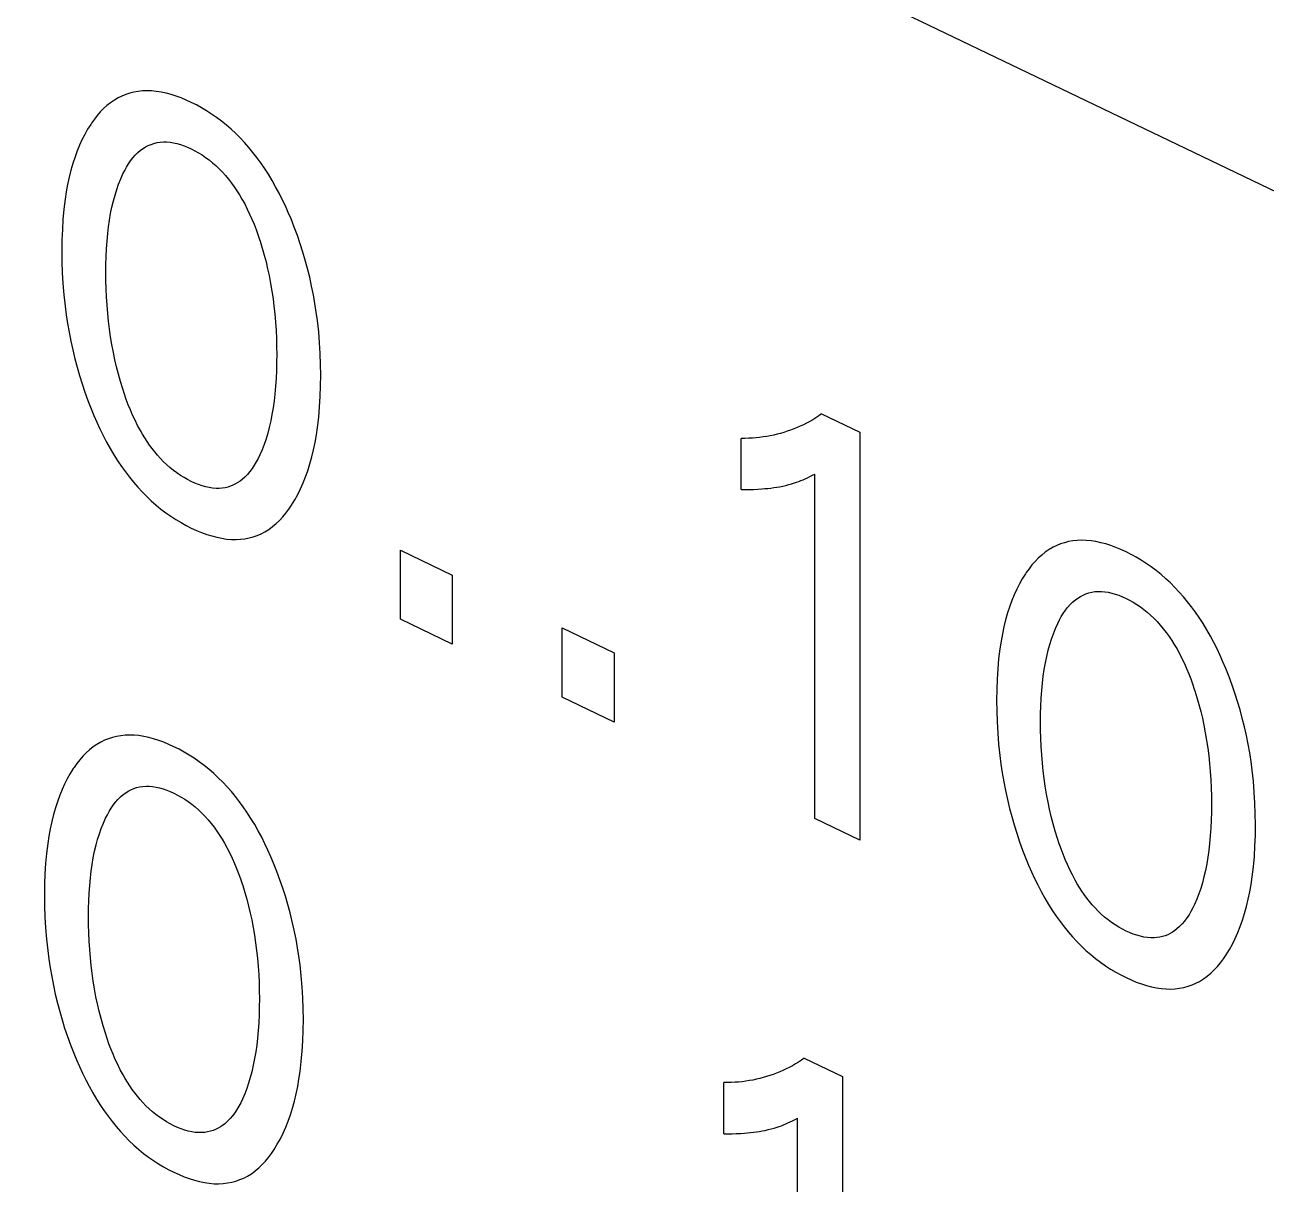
# Model space of a CAD drawing. Extents: x 0 to 420, y 0 to 297.
# Drawn here: x 201.17 to 206.61, y 162.7 to 167.77 of the extents above; entities that cross this region are included whole.
import ezdxf

# ---------------------------------------------------------------- set-up
doc = ezdxf.new("R2010")
doc.units = 0
doc.header["$LTSCALE"] = 23.1
doc.layers.add('40000_ISO', color=7, linetype='CONTINUOUS')

msp = doc.modelspace()

# ---------------------------------------------------------------- linework, layer by layer
at = {"layer": '40000_ISO', "color": 7, "linetype": 'CONTINUOUS'}
for p, q in [((210.0891, 165.3865), (156.6777, 191.0602)), ((201.5612, 167.4423), (201.5446, 167.431)), ((201.5786, 167.4524), (201.5612, 167.4423)), ((201.5947, 167.4602), (201.5786, 167.4524)), ((201.6115, 167.467), (201.5947, 167.4602)), ((201.6289, 167.4726), (201.6115, 167.467)), ((201.6469, 167.4771), (201.6289, 167.4726)), ((201.6655, 167.4803), (201.6469, 167.4771)), ((201.6846, 167.4824), (201.6655, 167.4803)), ((201.7042, 167.4831), (201.6846, 167.4824)), ((201.7242, 167.4826), (201.7042, 167.4831)), ((201.745, 167.4806), (201.7242, 167.4826)), ((201.7662, 167.4773), (201.745, 167.4806)), ((201.7877, 167.4727), (201.7662, 167.4773)), ((201.8095, 167.4669), (201.7877, 167.4727)), ((201.8315, 167.4599), (201.8095, 167.4669)), ((201.8537, 167.4517), (201.8315, 167.4599)), ((201.8759, 167.4425), (201.8537, 167.4517)), ((201.8983, 167.4323), (201.8759, 167.4425)), ((201.4998, 167.3904), (201.4863, 167.3749)), ((201.514, 167.4049), (201.4998, 167.3904)), ((201.5289, 167.4185), (201.514, 167.4049)), ((201.5446, 167.431), (201.5289, 167.4185)), ((201.9206, 167.421), (201.8983, 167.4323)), ((201.943, 167.4088), (201.9206, 167.421)), ((201.9652, 167.3956), (201.943, 167.4088)), ((201.9872, 167.3815), (201.9652, 167.3956)), ((201.4576, 167.336), (201.444, 167.3144)), ((201.4615, 167.3418), (201.4576, 167.336)), ((201.4736, 167.3587), (201.4615, 167.3418)), ((201.4863, 167.3749), (201.4736, 167.3587)), ((202.0091, 167.3664), (201.9872, 167.3815)), ((202.0307, 167.3502), (202.0091, 167.3664)), ((202.0519, 167.3331), (202.0307, 167.3502)), ((202.0728, 167.315), (202.0519, 167.3331)), ((201.4313, 167.292), (201.4195, 167.2687)), ((201.444, 167.3144), (201.4313, 167.292)), ((202.0928, 167.2963), (202.0728, 167.315)), ((202.1124, 167.2767), (202.0928, 167.2963)), ((202.1315, 167.2564), (202.1124, 167.2767)), ((201.4085, 167.2446), (201.3984, 167.2198)), ((201.4195, 167.2687), (201.4085, 167.2446)), ((201.6643, 167.2125), (201.6763, 167.2227)), ((201.6763, 167.2227), (201.687, 167.2304)), ((201.687, 167.2304), (201.6982, 167.2373)), ((201.6982, 167.2373), (201.7099, 167.2434)), ((201.7099, 167.2434), (201.7221, 167.2486)), ((201.7221, 167.2486), (201.7349, 167.2528)), ((201.7349, 167.2528), (201.7481, 167.256)), ((201.7481, 167.256), (201.7619, 167.2582)), ((201.7619, 167.2582), (201.7761, 167.2592)), ((201.7761, 167.2592), (201.7904, 167.259)), ((201.7904, 167.259), (201.8051, 167.2577)), ((201.8051, 167.2577), (201.8201, 167.2553)), ((201.8201, 167.2553), (201.8354, 167.2519)), ((201.8354, 167.2519), (201.851, 167.2475)), ((201.851, 167.2475), (201.8666, 167.2421)), ((201.8666, 167.2421), (201.8824, 167.2358)), ((201.8824, 167.2358), (201.8983, 167.2286)), ((201.8983, 167.2286), (201.9141, 167.2205)), ((201.9141, 167.2205), (201.9299, 167.2117)), ((202.1501, 167.2353), (202.1315, 167.2564)), ((202.1681, 167.2135), (202.1501, 167.2353)), ((201.3891, 167.1944), (201.3795, 167.1651)), ((201.3984, 167.2198), (201.3891, 167.1944)), ((201.6234, 167.163), (201.6326, 167.1765)), ((201.6326, 167.1765), (201.6425, 167.1893)), ((201.6425, 167.1893), (201.653, 167.2013)), ((201.653, 167.2013), (201.6643, 167.2125)), ((201.9299, 167.2117), (201.9456, 167.202)), ((201.9456, 167.202), (201.9611, 167.1915)), ((201.9611, 167.1915), (201.9764, 167.1802)), ((201.9764, 167.1802), (201.9914, 167.1681)), ((201.9914, 167.1681), (202.0061, 167.1553)), ((202.1855, 167.1911), (202.1681, 167.2135)), ((202.2023, 167.1682), (202.1855, 167.1911)), ((202.2184, 167.1448), (202.2023, 167.1682)), ((201.3709, 167.135), (201.3633, 167.1042)), ((201.3795, 167.1651), (201.3709, 167.135)), ((201.5891, 167.0969), (201.5991, 167.119)), ((201.5991, 167.119), (201.6067, 167.1342)), ((201.6067, 167.1342), (201.6148, 167.1489)), ((201.6148, 167.1489), (201.6234, 167.163)), ((202.0061, 167.1553), (202.0205, 167.1417)), ((202.0205, 167.1417), (202.0346, 167.1271)), ((202.0346, 167.1271), (202.0484, 167.1117)), ((202.0484, 167.1117), (202.0616, 167.0958)), ((202.2358, 167.118), (202.2184, 167.1448)), ((202.2522, 167.0908), (202.2358, 167.118)), ((201.3565, 167.0728), (201.3507, 167.0408)), ((201.3633, 167.1042), (201.3565, 167.0728)), ((201.5716, 167.0506), (201.5799, 167.0741)), ((201.5799, 167.0741), (201.5891, 167.0969)), ((202.0616, 167.0958), (202.0744, 167.0793)), ((202.0744, 167.0793), (202.0866, 167.0623)), ((202.0866, 167.0623), (202.0984, 167.0449)), ((202.2679, 167.0632), (202.2522, 167.0908)), ((202.2828, 167.0354), (202.2679, 167.0632)), ((201.3456, 167.0082), (201.3402, 166.9646)), ((201.3507, 167.0408), (201.3456, 167.0082)), ((201.5574, 167.0017), (201.5641, 167.0265)), ((201.5641, 167.0265), (201.5716, 167.0506)), ((202.0984, 167.0449), (202.1096, 167.0272)), ((202.1096, 167.0272), (202.1202, 167.0093)), ((202.1202, 167.0093), (202.1322, 166.9875)), ((202.2969, 167.0072), (202.2828, 167.0354)), ((202.3103, 166.9789), (202.2969, 167.0072)), ((201.3402, 166.9646), (201.3362, 166.9202)), ((201.545, 166.9458), (201.5508, 166.9741)), ((201.5508, 166.9741), (201.5574, 167.0017)), ((202.1322, 166.9875), (202.1435, 166.9655)), ((202.1435, 166.9655), (202.154, 166.9434)), ((202.323, 166.9504), (202.3103, 166.9789)), ((202.3351, 166.9219), (202.323, 166.9504)), ((201.3362, 166.9202), (201.3334, 166.8751)), ((201.5359, 166.8877), (201.5401, 166.917)), ((201.5401, 166.917), (201.545, 166.9458)), ((202.154, 166.9434), (202.1639, 166.9211)), ((202.1639, 166.9211), (202.1731, 166.8987)), ((202.1731, 166.8987), (202.1818, 166.8763)), ((202.3495, 166.8856), (202.3351, 166.9219)), ((201.3334, 166.8751), (201.3317, 166.8294)), ((201.5292, 166.8248), (201.5323, 166.858)), ((201.5323, 166.858), (201.5359, 166.8877)), ((202.1818, 166.8763), (202.1898, 166.8539)), ((202.1898, 166.8539), (202.1974, 166.8314)), ((202.3629, 166.8494), (202.3495, 166.8856)), ((202.3754, 166.8132), (202.3629, 166.8494)), ((201.3317, 166.8294), (201.3312, 166.7832)), ((201.5253, 166.7571), (201.5269, 166.7911)), ((201.5269, 166.7911), (201.5292, 166.8248)), ((202.1974, 166.8314), (202.1997, 166.8244)), ((202.1997, 166.8244), (202.2091, 166.7941)), ((202.2091, 166.7941), (202.2177, 166.7639)), ((202.387, 166.777), (202.3754, 166.8132)), ((201.3312, 166.7832), (201.3316, 166.7356)), ((201.3316, 166.7356), (201.3333, 166.6875)), ((201.5243, 166.7226), (201.5253, 166.7571)), ((202.2177, 166.7639), (202.2256, 166.7338)), ((202.2256, 166.7338), (202.2327, 166.7038)), ((202.3977, 166.7409), (202.387, 166.777)), ((202.4074, 166.7049), (202.3977, 166.7409)), ((201.3333, 166.6875), (201.336, 166.639)), ((201.524, 166.6879), (201.5243, 166.7226)), ((201.5243, 166.6524), (201.524, 166.6879)), ((202.2327, 166.7038), (202.2391, 166.674)), ((202.417, 166.6664), (202.4074, 166.7049)), ((201.336, 166.639), (201.3401, 166.5899)), ((201.5252, 166.6165), (201.5243, 166.6524)), ((202.2391, 166.674), (202.2457, 166.64)), ((202.2457, 166.64), (202.2515, 166.6063)), ((202.4256, 166.6281), (202.417, 166.6664)), ((202.4332, 166.5899), (202.4256, 166.6281)), ((201.3401, 166.5899), (201.3454, 166.5404)), ((201.5268, 166.5804), (201.5252, 166.6165)), ((201.5292, 166.544), (201.5268, 166.5804)), ((202.2515, 166.6063), (202.2564, 166.5727)), ((202.2564, 166.5727), (202.2606, 166.5394)), ((202.44, 166.552), (202.4332, 166.5899)), ((201.3454, 166.5404), (201.3504, 166.5024)), ((201.5322, 166.5073), (201.5292, 166.544)), ((202.2606, 166.5394), (202.2642, 166.5063)), ((202.4458, 166.5143), (202.44, 166.552)), ((202.4509, 166.4769), (202.4458, 166.5143)), ((201.3504, 166.5024), (201.3561, 166.4643)), ((201.3561, 166.4643), (201.3628, 166.4258)), ((201.5357, 166.4737), (201.5322, 166.5073)), ((201.5399, 166.4399), (201.5357, 166.4737)), ((202.2642, 166.5063), (202.2673, 166.47)), ((202.2673, 166.47), (202.2696, 166.4341)), ((202.4563, 166.4281), (202.4509, 166.4769)), ((201.3628, 166.4258), (201.3703, 166.3872)), ((201.5448, 166.4059), (201.5399, 166.4399)), ((201.5504, 166.3716), (201.5448, 166.4059)), ((202.2696, 166.4341), (202.2712, 166.3985)), ((202.4603, 166.3799), (202.4563, 166.4281)), ((201.3703, 166.3872), (201.3787, 166.3484)), ((201.5569, 166.3371), (201.5504, 166.3716)), ((202.2712, 166.3985), (202.2722, 166.3632)), ((202.2722, 166.3632), (202.2725, 166.3281)), ((202.4632, 166.3321), (202.4603, 166.3799)), ((201.3787, 166.3484), (201.3881, 166.3093)), ((201.3881, 166.3093), (201.3978, 166.273)), ((201.5636, 166.3055), (201.5569, 166.3371)), ((201.571, 166.2737), (201.5636, 166.3055)), ((202.2725, 166.3281), (202.2722, 166.2929)), ((202.4648, 166.2848), (202.4632, 166.3321)), ((201.3978, 166.273), (201.4082, 166.2365)), ((201.5791, 166.2417), (201.571, 166.2737)), ((201.5882, 166.2097), (201.5791, 166.2417)), ((202.2713, 166.2579), (202.2697, 166.2234)), ((202.2722, 166.2929), (202.2713, 166.2579)), ((202.4654, 166.238), (202.4648, 166.2848)), ((201.4082, 166.2365), (201.4196, 166.2)), ((201.4196, 166.2), (201.4319, 166.1634)), ((201.598, 166.1775), (201.5882, 166.2097)), ((202.2674, 166.1892), (202.2643, 166.1554)), ((202.2697, 166.2234), (202.2674, 166.1892)), ((202.4632, 166.1446), (202.4649, 166.191)), ((202.4649, 166.191), (202.4654, 166.238)), ((201.4319, 166.1634), (201.4452, 166.1267)), ((201.6056, 166.1545), (201.598, 166.1775)), ((201.6137, 166.1316), (201.6056, 166.1545)), ((202.2643, 166.1554), (202.2608, 166.1252)), ((202.4605, 166.0988), (202.4632, 166.1446)), ((201.4452, 166.1267), (201.4594, 166.0901)), ((201.4594, 166.0901), (201.4714, 166.0608)), ((201.6223, 166.1086), (201.6137, 166.1316)), ((201.6315, 166.0857), (201.6223, 166.1086)), ((201.6414, 166.0629), (201.6315, 166.0857)), ((202.2566, 166.0954), (202.2517, 166.066)), ((202.2608, 166.1252), (202.2566, 166.0954)), ((202.4564, 166.0537), (202.4605, 166.0988)), ((201.4714, 166.0608), (201.4842, 166.0316)), ((201.4842, 166.0316), (201.4976, 166.0026)), ((201.6519, 166.0402), (201.6414, 166.0629)), ((201.6633, 166.0177), (201.6519, 166.0402)), ((202.2461, 166.0372), (202.2396, 166.009)), ((202.2517, 166.066), (202.2461, 166.0372)), ((202.4511, 166.0094), (202.4564, 166.0537)), ((204.5941, 166.0279), (204.5803, 166.021)), ((204.6077, 166.0353), (204.5941, 166.0279)), ((204.6211, 166.0429), (204.6077, 166.0353)), ((204.6342, 166.0509), (204.6211, 166.0429)), ((204.6471, 166.0593), (204.6342, 166.0509)), ((204.6598, 166.068), (204.6471, 166.0593)), ((204.6598, 166.068), (204.8266, 165.9878)), ((201.4976, 166.0026), (201.5118, 165.9737)), ((201.5118, 165.9737), (201.5268, 165.945)), ((201.6754, 165.9953), (201.6633, 166.0177)), ((201.6848, 165.9791), (201.6754, 165.9953)), ((201.6947, 165.963), (201.6848, 165.9791)), ((202.233, 165.9837), (202.2256, 165.959)), ((202.2396, 166.009), (202.233, 165.9837)), ((202.4404, 165.9437), (202.4462, 165.9763)), ((202.4462, 165.9763), (202.4511, 166.0094)), ((204.4193, 165.9697), (204.4038, 165.9673)), ((204.4346, 165.9725), (204.4193, 165.9697)), ((204.4499, 165.9757), (204.4346, 165.9725)), ((204.4651, 165.9792), (204.4499, 165.9757)), ((204.48, 165.9831), (204.4651, 165.9792)), ((204.4948, 165.9874), (204.48, 165.9831)), ((204.5094, 165.9921), (204.4948, 165.9874)), ((204.5238, 165.9971), (204.5094, 165.9921)), ((204.538, 166.0024), (204.5238, 165.9971)), ((204.552, 166.0081), (204.538, 166.0024)), ((204.5663, 166.0144), (204.552, 166.0081)), ((204.5803, 166.021), (204.5663, 166.0144)), ((204.8266, 165.9878), (204.8266, 164.2017)), ((201.5268, 165.945), (201.5425, 165.9167)), ((201.5425, 165.9167), (201.5592, 165.8887)), ((201.705, 165.9472), (201.6947, 165.963)), ((201.7157, 165.9316), (201.705, 165.9472)), ((201.7269, 165.9164), (201.7157, 165.9316)), ((201.7384, 165.9016), (201.7269, 165.9164)), ((202.2174, 165.935), (202.2084, 165.9116)), ((202.2256, 165.959), (202.2174, 165.935)), ((202.4337, 165.9116), (202.4404, 165.9437)), ((204.3074, 165.737), (204.3074, 165.9611)), ((204.3239, 165.9611), (204.3074, 165.9611)), ((204.3402, 165.9616), (204.3239, 165.9611)), ((204.3563, 165.9624), (204.3402, 165.9616)), ((204.3723, 165.9637), (204.3563, 165.9624)), ((204.3881, 165.9653), (204.3723, 165.9637)), ((204.4038, 165.9673), (204.3881, 165.9653)), ((201.5592, 165.8887), (201.5767, 165.8611)), ((201.5767, 165.8611), (201.5929, 165.8373)), ((201.7504, 165.8873), (201.7384, 165.9016)), ((201.7627, 165.8735), (201.7504, 165.8873)), ((201.7755, 165.8602), (201.7627, 165.8735)), ((202.1909, 165.8732), (202.1829, 165.858)), ((202.1985, 165.8888), (202.1909, 165.8732)), ((202.2084, 165.9116), (202.1985, 165.8888)), ((202.4178, 165.8495), (202.4262, 165.8802)), ((202.4262, 165.8802), (202.4337, 165.9116)), ((201.5929, 165.8373), (201.6097, 165.8139)), ((201.6097, 165.8139), (201.6271, 165.7911)), ((201.7898, 165.8464), (201.7755, 165.8602)), ((201.8046, 165.8334), (201.7898, 165.8464)), ((201.8197, 165.8211), (201.8046, 165.8334)), ((201.8351, 165.8097), (201.8197, 165.8211)), ((201.8507, 165.799), (201.8351, 165.8097)), ((202.1551, 165.8159), (202.1446, 165.8034)), ((202.165, 165.8293), (202.1551, 165.8159)), ((202.1742, 165.8433), (202.165, 165.8293)), ((202.1829, 165.858), (202.1742, 165.8433)), ((202.3988, 165.7923), (202.4084, 165.8195)), ((202.4084, 165.8195), (202.4178, 165.8495)), ((201.6271, 165.7911), (201.6452, 165.7688)), ((201.6452, 165.7688), (201.6639, 165.7472)), ((201.8664, 165.7892), (201.8507, 165.799)), ((201.8823, 165.7803), (201.8664, 165.7892)), ((201.8983, 165.7722), (201.8823, 165.7803)), ((201.9142, 165.765), (201.8983, 165.7722)), ((201.9301, 165.7587), (201.9142, 165.765)), ((201.9458, 165.7533), (201.9301, 165.7587)), ((201.9614, 165.7489), (201.9458, 165.7533)), ((202.0808, 165.7561), (202.0697, 165.7516)), ((202.0915, 165.7614), (202.0808, 165.7561)), ((202.1018, 165.7673), (202.0915, 165.7614)), ((202.1117, 165.7739), (202.1018, 165.7673)), ((202.1211, 165.781), (202.1117, 165.7739)), ((202.1332, 165.7918), (202.1211, 165.781)), ((202.1446, 165.8034), (202.1332, 165.7918)), ((202.3769, 165.7401), (202.3883, 165.7658)), ((202.3883, 165.7658), (202.3988, 165.7923)), ((204.4756, 165.7495), (204.489, 165.7522)), ((204.489, 165.7522), (204.5022, 165.7552)), ((204.5022, 165.7552), (204.5153, 165.7585)), ((204.5153, 165.7585), (204.5282, 165.7621)), ((204.5282, 165.7621), (204.5409, 165.7661)), ((204.5409, 165.7661), (204.5502, 165.7692)), ((204.5502, 165.7692), (204.5593, 165.7726)), ((204.5593, 165.7726), (204.5684, 165.7761)), ((204.5684, 165.7761), (204.5783, 165.7802)), ((204.5783, 165.7802), (204.5882, 165.7845)), ((204.5882, 165.7845), (204.5979, 165.789)), ((204.5979, 165.789), (204.6085, 165.7942)), ((204.6085, 165.7942), (204.6191, 165.7995)), ((204.6191, 165.7995), (204.6295, 165.805)), ((204.6295, 164.2964), (204.6295, 165.805)), ((201.6639, 165.7472), (201.6831, 165.7264)), ((201.6831, 165.7264), (201.7028, 165.7063)), ((201.7028, 165.7063), (201.723, 165.6872)), ((201.9768, 165.7456), (201.9614, 165.7489)), ((201.9919, 165.7433), (201.9768, 165.7456)), ((202.0067, 165.7422), (201.9919, 165.7433)), ((202.021, 165.7422), (202.0067, 165.7422)), ((202.0338, 165.7432), (202.021, 165.7422)), ((202.0461, 165.7451), (202.0338, 165.7432)), ((202.0581, 165.748), (202.0461, 165.7451)), ((202.0697, 165.7516), (202.0581, 165.748)), ((202.3513, 165.6913), (202.3646, 165.7153)), ((202.3646, 165.7153), (202.3769, 165.7401)), ((204.3074, 165.737), (204.3256, 165.7371)), ((204.3256, 165.7371), (204.3438, 165.7374)), ((204.3438, 165.7374), (204.3619, 165.7379)), ((204.3619, 165.7379), (204.3799, 165.7387)), ((204.3799, 165.7387), (204.3978, 165.7398)), ((204.3978, 165.7398), (204.411, 165.7409)), ((204.411, 165.7409), (204.4241, 165.7422)), ((204.4241, 165.7422), (204.4371, 165.7436)), ((204.4371, 165.7436), (204.4501, 165.7453)), ((204.4501, 165.7453), (204.4629, 165.7473)), ((204.4629, 165.7473), (204.4756, 165.7495)), ((201.723, 165.6872), (201.7439, 165.6689)), ((201.7439, 165.6689), (201.7652, 165.6515)), ((201.7652, 165.6515), (201.7869, 165.6352)), ((202.3125, 165.6335), (202.3251, 165.6505)), ((202.3251, 165.6505), (202.3371, 165.6682)), ((202.3371, 165.6682), (202.3513, 165.6913)), ((201.7869, 165.6352), (201.8088, 165.6198)), ((201.8088, 165.6198), (201.831, 165.6055)), ((201.831, 165.6055), (201.8533, 165.5921)), ((201.8533, 165.5921), (201.8758, 165.5798)), ((202.2701, 165.5877), (202.285, 165.602)), ((202.285, 165.602), (202.2991, 165.6173)), ((202.2991, 165.6173), (202.3125, 165.6335)), ((201.8758, 165.5798), (201.8983, 165.5685)), ((201.8983, 165.5685), (201.9208, 165.5581)), ((201.9208, 165.5581), (201.9433, 165.5489)), ((201.9433, 165.5489), (201.9657, 165.5407)), ((201.9657, 165.5407), (201.9879, 165.5337)), ((202.1699, 165.5302), (202.1873, 165.5362)), ((202.1873, 165.5362), (202.2041, 165.5434)), ((202.2041, 165.5434), (202.2203, 165.5518)), ((202.2203, 165.5518), (202.2378, 165.5625)), ((202.2378, 165.5625), (202.2543, 165.5745)), ((202.2543, 165.5745), (202.2701, 165.5877)), ((201.9879, 165.5337), (202.0099, 165.5279)), ((202.0099, 165.5279), (202.0316, 165.5234)), ((202.0316, 165.5234), (202.053, 165.5203)), ((202.053, 165.5203), (202.074, 165.5185)), ((202.074, 165.5185), (202.0942, 165.5182)), ((202.0942, 165.5182), (202.1139, 165.5193)), ((202.1139, 165.5193), (202.1331, 165.5216)), ((202.1331, 165.5216), (202.1518, 165.5253)), ((202.1518, 165.5253), (202.1699, 165.5302)), ((205.6734, 165.4841), (205.656, 165.474)), ((205.6895, 165.4919), (205.6734, 165.4841)), ((205.7063, 165.4987), (205.6895, 165.4919)), ((205.7238, 165.5043), (205.7063, 165.4987)), ((205.7418, 165.5088), (205.7238, 165.5043)), ((205.7603, 165.512), (205.7418, 165.5088)), ((205.7794, 165.5141), (205.7603, 165.512)), ((205.799, 165.5148), (205.7794, 165.5141)), ((205.819, 165.5143), (205.799, 165.5148)), ((205.8398, 165.5123), (205.819, 165.5143)), ((205.861, 165.509), (205.8398, 165.5123)), ((205.8825, 165.5044), (205.861, 165.509)), ((205.9043, 165.4986), (205.8825, 165.5044)), ((205.9263, 165.4916), (205.9043, 165.4986)), ((205.9485, 165.4834), (205.9263, 165.4916)), ((205.9708, 165.4742), (205.9485, 165.4834)), ((202.8146, 165.1688), (202.8146, 165.4718)), ((202.8146, 165.4718), (203.0418, 165.3625)), ((205.6088, 165.4366), (205.5946, 165.4221)), ((205.6237, 165.4502), (205.6088, 165.4366)), ((205.6394, 165.4627), (205.6237, 165.4502)), ((205.656, 165.474), (205.6394, 165.4627)), ((205.9931, 165.464), (205.9708, 165.4742)), ((206.0155, 165.4527), (205.9931, 165.464)), ((206.0378, 165.4405), (206.0155, 165.4527)), ((206.06, 165.4274), (206.0378, 165.4405)), ((206.0821, 165.4132), (206.06, 165.4274)), ((205.5563, 165.3735), (205.5524, 165.3677)), ((205.5684, 165.3904), (205.5563, 165.3735)), ((205.5812, 165.4067), (205.5684, 165.3904)), ((205.5946, 165.4221), (205.5812, 165.4067)), ((206.1039, 165.3981), (206.0821, 165.4132)), ((206.1255, 165.3819), (206.1039, 165.3981)), ((206.1468, 165.3648), (206.1255, 165.3819)), ((203.0418, 165.3625), (203.0418, 165.0595)), ((205.5262, 165.3237), (205.5143, 165.3004)), ((205.5388, 165.3461), (205.5262, 165.3237)), ((205.5524, 165.3677), (205.5388, 165.3461)), ((206.1676, 165.3467), (206.1468, 165.3648)), ((206.1877, 165.328), (206.1676, 165.3467)), ((206.2072, 165.3084), (206.1877, 165.328)), ((205.5034, 165.2763), (205.4932, 165.2516)), ((205.5143, 165.3004), (205.5034, 165.2763)), ((205.7818, 165.2621), (205.793, 165.269)), ((205.793, 165.269), (205.8047, 165.2751)), ((205.8047, 165.2751), (205.817, 165.2803)), ((205.817, 165.2803), (205.8297, 165.2845)), ((205.8297, 165.2845), (205.843, 165.2877)), ((205.843, 165.2877), (205.8567, 165.2899)), ((205.8567, 165.2899), (205.8709, 165.2909)), ((205.8709, 165.2909), (205.8852, 165.2907)), ((205.8852, 165.2907), (205.8999, 165.2894)), ((205.8999, 165.2894), (205.915, 165.287)), ((205.915, 165.287), (205.9303, 165.2836)), ((205.9303, 165.2836), (205.9458, 165.2792)), ((205.9458, 165.2792), (205.9615, 165.2738)), ((205.9615, 165.2738), (205.9772, 165.2675)), ((205.9772, 165.2675), (205.9931, 165.2603)), ((206.2263, 165.2881), (206.2072, 165.3084)), ((206.2449, 165.267), (206.2263, 165.2881)), ((206.2629, 165.2452), (206.2449, 165.267)), ((205.4839, 165.2261), (205.4744, 165.1968)), ((205.4932, 165.2516), (205.4839, 165.2261)), ((205.7182, 165.1947), (205.7274, 165.2082)), ((205.7274, 165.2082), (205.7373, 165.221)), ((205.7373, 165.221), (205.7478, 165.233)), ((205.7478, 165.233), (205.7591, 165.2442)), ((205.7591, 165.2442), (205.7712, 165.2544)), ((205.7712, 165.2544), (205.7818, 165.2621)), ((205.9931, 165.2603), (206.0089, 165.2522)), ((206.0089, 165.2522), (206.0247, 165.2434)), ((206.0247, 165.2434), (206.0404, 165.2337)), ((206.0404, 165.2337), (206.0559, 165.2232)), ((206.0559, 165.2232), (206.0712, 165.2119)), ((206.0712, 165.2119), (206.0862, 165.1998)), ((206.2803, 165.2228), (206.2629, 165.2452)), ((206.2971, 165.1999), (206.2803, 165.2228)), ((203.0418, 165.0595), (202.8146, 165.1688)), ((205.4658, 165.1667), (205.4581, 165.1359)), ((205.4744, 165.1968), (205.4658, 165.1667)), ((205.6939, 165.1508), (205.7015, 165.1659)), ((205.7015, 165.1659), (205.7096, 165.1806)), ((205.7096, 165.1806), (205.7182, 165.1947)), ((206.0862, 165.1998), (206.1009, 165.187)), ((206.1009, 165.187), (206.1153, 165.1734)), ((206.1153, 165.1734), (206.1295, 165.1588)), ((206.1295, 165.1588), (206.1432, 165.1434)), ((206.3132, 165.1766), (206.2971, 165.1999)), ((206.3306, 165.1498), (206.3132, 165.1766)), ((203.5235, 164.828), (203.5235, 165.131)), ((203.5235, 165.131), (203.7507, 165.0218)), ((205.4514, 165.1045), (205.4455, 165.0725)), ((205.4581, 165.1359), (205.4514, 165.1045)), ((205.6665, 165.0823), (205.6748, 165.1058)), ((205.6748, 165.1058), (205.6839, 165.1286)), ((205.6839, 165.1286), (205.6939, 165.1508)), ((206.1432, 165.1434), (206.1565, 165.1275)), ((206.1565, 165.1275), (206.1692, 165.111)), ((206.1692, 165.111), (206.1815, 165.094)), ((206.3471, 165.1225), (206.3306, 165.1498)), ((206.3627, 165.0949), (206.3471, 165.1225)), ((205.4455, 165.0725), (205.4405, 165.0399)), ((205.6522, 165.0334), (205.659, 165.0582)), ((205.659, 165.0582), (205.6665, 165.0823)), ((206.1815, 165.094), (206.1932, 165.0766)), ((206.1932, 165.0766), (206.2044, 165.0589)), ((206.2044, 165.0589), (206.215, 165.041)), ((206.3776, 165.0671), (206.3627, 165.0949)), ((206.3917, 165.0389), (206.3776, 165.0671)), ((203.7507, 165.0218), (203.7507, 164.7188)), ((205.4351, 164.9963), (205.431, 164.9519)), ((205.4405, 165.0399), (205.4351, 164.9963)), ((205.6399, 164.9775), (205.6456, 165.0058)), ((205.6456, 165.0058), (205.6522, 165.0334)), ((206.215, 165.041), (206.2271, 165.0192)), ((206.2271, 165.0192), (206.2383, 164.9972)), ((206.2383, 164.9972), (206.2489, 164.9751)), ((206.4051, 165.0106), (206.3917, 165.0389)), ((206.4178, 164.9821), (206.4051, 165.0106)), ((205.431, 164.9519), (205.4282, 164.9068)), ((205.6307, 164.9194), (205.6349, 164.9487)), ((205.6349, 164.9487), (205.6399, 164.9775)), ((206.2489, 164.9751), (206.2587, 164.9528)), ((206.2587, 164.9528), (206.268, 164.9304)), ((206.4299, 164.9536), (206.4178, 164.9821)), ((206.4443, 164.9173), (206.4299, 164.9536)), ((205.4282, 164.9068), (205.4265, 164.8611)), ((205.6241, 164.8565), (205.6272, 164.8897)), ((205.6272, 164.8897), (205.6307, 164.9194)), ((206.268, 164.9304), (206.2766, 164.908)), ((206.2766, 164.908), (206.2847, 164.8856)), ((206.2847, 164.8856), (206.2923, 164.8631)), ((206.4577, 164.8811), (206.4443, 164.9173)), ((203.7507, 164.7188), (203.5235, 164.828)), ((205.4265, 164.8611), (205.426, 164.8149)), ((205.6217, 164.8228), (205.6241, 164.8565)), ((206.2923, 164.8631), (206.2946, 164.8561)), ((206.2946, 164.8561), (206.304, 164.8258)), ((206.4702, 164.8449), (206.4577, 164.8811)), ((206.4818, 164.8087), (206.4702, 164.8449)), ((205.426, 164.8149), (205.4265, 164.7673)), ((205.6192, 164.7544), (205.6201, 164.7888)), ((205.6201, 164.7888), (205.6217, 164.8228)), ((206.304, 164.8258), (206.3126, 164.7956)), ((206.3126, 164.7956), (206.3204, 164.7655)), ((206.4925, 164.7726), (206.4818, 164.8087)), ((205.4265, 164.7673), (205.4281, 164.7192)), ((205.4281, 164.7192), (205.4309, 164.6707)), ((205.6188, 164.7196), (205.6192, 164.7544)), ((205.6191, 164.6841), (205.6188, 164.7196)), ((206.3204, 164.7655), (206.3275, 164.7356)), ((206.3275, 164.7356), (206.334, 164.7057)), ((206.5023, 164.7366), (206.4925, 164.7726)), ((206.5118, 164.6981), (206.5023, 164.7366)), ((205.4309, 164.6707), (205.4349, 164.6216)), ((205.6201, 164.6483), (205.6191, 164.6841)), ((206.334, 164.7057), (206.3405, 164.6717)), ((206.3405, 164.6717), (206.3463, 164.638)), ((206.5204, 164.6598), (206.5118, 164.6981)), ((201.4851, 164.6211), (201.4685, 164.6098)), ((201.5025, 164.6312), (201.4851, 164.6211)), ((201.5186, 164.6391), (201.5025, 164.6312)), ((201.5354, 164.6458), (201.5186, 164.6391)), ((201.5528, 164.6514), (201.5354, 164.6458)), ((201.5708, 164.6559), (201.5528, 164.6514)), ((201.5894, 164.6592), (201.5708, 164.6559)), ((201.6085, 164.6612), (201.5894, 164.6592)), ((201.6281, 164.6619), (201.6085, 164.6612)), ((201.6481, 164.6614), (201.6281, 164.6619)), ((201.6689, 164.6594), (201.6481, 164.6614)), ((201.6901, 164.6561), (201.6689, 164.6594)), ((201.7116, 164.6515), (201.6901, 164.6561)), ((201.7334, 164.6457), (201.7116, 164.6515)), ((201.7554, 164.6387), (201.7334, 164.6457)), ((201.7776, 164.6305), (201.7554, 164.6387)), ((201.7998, 164.6213), (201.7776, 164.6305)), ((201.8222, 164.6111), (201.7998, 164.6213)), ((201.8445, 164.5999), (201.8222, 164.6111)), ((205.4349, 164.6216), (205.4402, 164.5721)), ((205.6217, 164.6121), (205.6201, 164.6483)), ((205.624, 164.5757), (205.6217, 164.6121)), ((206.3463, 164.638), (206.3513, 164.6044)), ((206.5281, 164.6216), (206.5204, 164.6598)), ((206.5348, 164.5837), (206.5281, 164.6216)), ((201.4237, 164.5692), (201.4102, 164.5538)), ((201.4379, 164.5837), (201.4237, 164.5692)), ((201.4528, 164.5973), (201.4379, 164.5837)), ((201.4685, 164.6098), (201.4528, 164.5973)), ((201.8669, 164.5876), (201.8445, 164.5999)), ((201.8891, 164.5745), (201.8669, 164.5876)), ((201.9111, 164.5603), (201.8891, 164.5745)), ((201.933, 164.5452), (201.9111, 164.5603)), ((205.4402, 164.5721), (205.4452, 164.5341)), ((205.6271, 164.539), (205.624, 164.5757)), ((206.3513, 164.6044), (206.3555, 164.5711)), ((206.3555, 164.5711), (206.359, 164.538)), ((206.5407, 164.546), (206.5348, 164.5837)), ((201.3815, 164.5148), (201.3679, 164.4932)), ((201.3854, 164.5206), (201.3815, 164.5148)), ((201.3975, 164.5375), (201.3854, 164.5206)), ((201.4102, 164.5538), (201.3975, 164.5375)), ((201.9546, 164.529), (201.933, 164.5452)), ((201.9758, 164.5119), (201.9546, 164.529)), ((201.9967, 164.4938), (201.9758, 164.5119)), ((205.4452, 164.5341), (205.451, 164.496)), ((205.6305, 164.5054), (205.6271, 164.539)), ((205.6347, 164.4716), (205.6305, 164.5054)), ((206.359, 164.538), (206.3621, 164.5017)), ((206.3621, 164.5017), (206.3644, 164.4658)), ((206.5457, 164.5086), (206.5407, 164.546)), ((206.5511, 164.4598), (206.5457, 164.5086)), ((201.3434, 164.4475), (201.3324, 164.4234)), ((201.3552, 164.4708), (201.3434, 164.4475)), ((201.3679, 164.4932), (201.3552, 164.4708)), ((202.0167, 164.4751), (201.9967, 164.4938)), ((202.0363, 164.4556), (202.0167, 164.4751)), ((202.0554, 164.4352), (202.0363, 164.4556)), ((205.451, 164.496), (205.4576, 164.4575)), ((205.4576, 164.4575), (205.4651, 164.4189)), ((205.6396, 164.4376), (205.6347, 164.4716)), ((206.3644, 164.4658), (206.3661, 164.4302)), ((206.5552, 164.4116), (206.5511, 164.4598)), ((201.3223, 164.3987), (201.313, 164.3732)), ((201.3324, 164.4234), (201.3223, 164.3987)), ((201.5882, 164.3913), (201.6002, 164.4015)), ((201.6002, 164.4015), (201.6109, 164.4092)), ((201.6109, 164.4092), (201.6221, 164.4161)), ((201.6221, 164.4161), (201.6338, 164.4222)), ((201.6338, 164.4222), (201.646, 164.4274)), ((201.646, 164.4274), (201.6588, 164.4316)), ((201.6588, 164.4316), (201.672, 164.4349)), ((201.672, 164.4349), (201.6858, 164.437)), ((201.6858, 164.437), (201.7, 164.438)), ((201.7, 164.438), (201.7143, 164.4378)), ((201.7143, 164.4378), (201.729, 164.4365)), ((201.729, 164.4365), (201.744, 164.4341)), ((201.744, 164.4341), (201.7593, 164.4307)), ((201.7593, 164.4307), (201.7749, 164.4263)), ((201.7749, 164.4263), (201.7905, 164.4209)), ((201.7905, 164.4209), (201.8063, 164.4146)), ((201.8063, 164.4146), (201.8222, 164.4074)), ((201.8222, 164.4074), (201.838, 164.3994)), ((201.838, 164.3994), (201.8538, 164.3905)), ((202.074, 164.4141), (202.0554, 164.4352)), ((202.092, 164.3923), (202.074, 164.4141)), ((205.4651, 164.4189), (205.4736, 164.3801)), ((205.6453, 164.4033), (205.6396, 164.4376)), ((205.6517, 164.3688), (205.6453, 164.4033)), ((206.3661, 164.4302), (206.367, 164.3949)), ((206.367, 164.3949), (206.3673, 164.3598)), ((206.558, 164.3638), (206.5552, 164.4116)), ((201.3034, 164.3439), (201.2948, 164.3138)), ((201.313, 164.3732), (201.3034, 164.3439)), ((201.5387, 164.3277), (201.5473, 164.3418)), ((201.5473, 164.3418), (201.5565, 164.3553)), ((201.5565, 164.3553), (201.5664, 164.3681)), ((201.5664, 164.3681), (201.5769, 164.3801)), ((201.5769, 164.3801), (201.5882, 164.3913)), ((201.8538, 164.3905), (201.8695, 164.3808)), ((201.8695, 164.3808), (201.885, 164.3703)), ((201.885, 164.3703), (201.9003, 164.359)), ((201.9003, 164.359), (201.9153, 164.347)), ((201.9153, 164.347), (201.93, 164.3341)), ((202.1094, 164.3699), (202.092, 164.3923)), ((202.1262, 164.347), (202.1094, 164.3699)), ((202.1423, 164.3237), (202.1262, 164.347)), ((205.4736, 164.3801), (205.483, 164.341)), ((205.483, 164.341), (205.4926, 164.3047)), ((205.6584, 164.3372), (205.6517, 164.3688)), ((206.3673, 164.3598), (206.367, 164.3246)), ((206.5596, 164.3165), (206.558, 164.3638)), ((201.2948, 164.3138), (201.2872, 164.283)), ((201.513, 164.2758), (201.523, 164.2979)), ((201.523, 164.2979), (201.5306, 164.313)), ((201.5306, 164.313), (201.5387, 164.3277)), ((201.93, 164.3341), (201.9444, 164.3205)), ((201.9444, 164.3205), (201.9585, 164.3059)), ((201.9585, 164.3059), (201.9723, 164.2905)), ((201.9723, 164.2905), (201.9855, 164.2746)), ((202.1597, 164.2969), (202.1423, 164.3237)), ((202.1761, 164.2696), (202.1597, 164.2969)), ((204.8266, 164.2017), (204.6295, 164.2964)), ((205.4926, 164.3047), (205.5031, 164.2682)), ((205.6658, 164.3054), (205.6584, 164.3372)), ((205.674, 164.2734), (205.6658, 164.3054)), ((206.3661, 164.2896), (206.3645, 164.2551)), ((206.367, 164.3246), (206.3661, 164.2896)), ((206.5602, 164.2697), (206.5596, 164.3165)), ((201.2804, 164.2516), (201.2746, 164.2196)), ((201.2872, 164.283), (201.2804, 164.2516)), ((201.488, 164.2053), (201.4955, 164.2294)), ((201.4955, 164.2294), (201.5038, 164.2529)), ((201.5038, 164.2529), (201.513, 164.2758)), ((201.9855, 164.2746), (201.9983, 164.2581)), ((201.9983, 164.2581), (202.0105, 164.2411)), ((202.0105, 164.2411), (202.0223, 164.2237)), ((202.1918, 164.2421), (202.1761, 164.2696)), ((202.2067, 164.2142), (202.1918, 164.2421)), ((205.5031, 164.2682), (205.5144, 164.2317)), ((205.5144, 164.2317), (205.5267, 164.1951)), ((205.683, 164.2414), (205.674, 164.2734)), ((205.6929, 164.2092), (205.683, 164.2414)), ((206.3645, 164.2551), (206.3622, 164.2209)), ((206.5597, 164.2227), (206.5602, 164.2697)), ((201.2695, 164.187), (201.2641, 164.1434)), ((201.2746, 164.2196), (201.2695, 164.187)), ((201.4747, 164.1529), (201.4813, 164.1806)), ((201.4813, 164.1806), (201.488, 164.2053)), ((202.0223, 164.2237), (202.0335, 164.2061)), ((202.0335, 164.2061), (202.0441, 164.1881)), ((202.0441, 164.1881), (202.0561, 164.1663)), ((202.2208, 164.186), (202.2067, 164.2142)), ((202.2342, 164.1577), (202.2208, 164.186)), ((205.5267, 164.1951), (205.54, 164.1584)), ((205.7004, 164.1862), (205.6929, 164.2092)), ((205.7085, 164.1633), (205.7004, 164.1862)), ((206.3591, 164.1871), (206.3556, 164.1569)), ((206.3622, 164.2209), (206.3591, 164.1871)), ((206.5553, 164.1305), (206.5581, 164.1763)), ((206.5581, 164.1763), (206.5597, 164.2227)), ((201.2641, 164.1434), (201.2601, 164.099)), ((201.464, 164.0958), (201.4689, 164.1246)), ((201.4689, 164.1246), (201.4747, 164.1529)), ((202.0561, 164.1663), (202.0674, 164.1444)), ((202.0674, 164.1444), (202.0779, 164.1222)), ((202.0779, 164.1222), (202.0878, 164.0999)), ((202.2469, 164.1292), (202.2342, 164.1577)), ((202.259, 164.1007), (202.2469, 164.1292)), ((205.54, 164.1584), (205.5542, 164.1218)), ((205.5542, 164.1218), (205.5663, 164.0925)), ((205.7171, 164.1403), (205.7085, 164.1633)), ((205.7263, 164.1174), (205.7171, 164.1403)), ((206.3515, 164.1271), (206.3466, 164.0977)), ((206.3556, 164.1569), (206.3515, 164.1271)), ((206.5513, 164.0855), (206.5553, 164.1305)), ((201.2601, 164.099), (201.2573, 164.054)), ((201.4562, 164.0369), (201.4598, 164.0666)), ((201.4598, 164.0666), (201.464, 164.0958)), ((202.0878, 164.0999), (202.097, 164.0776)), ((202.097, 164.0776), (202.1057, 164.0551)), ((202.2734, 164.0644), (202.259, 164.1007)), ((205.5663, 164.0925), (205.579, 164.0633)), ((205.7362, 164.0946), (205.7263, 164.1174)), ((205.7468, 164.0719), (205.7362, 164.0946)), ((205.7581, 164.0494), (205.7468, 164.0719)), ((206.3409, 164.0689), (206.3344, 164.0407)), ((206.3466, 164.0977), (206.3409, 164.0689)), ((206.5459, 164.0411), (206.5513, 164.0855)), ((201.2573, 164.054), (201.2556, 164.0083)), ((201.4531, 164.0036), (201.4562, 164.0369)), ((202.1057, 164.0551), (202.1137, 164.0327)), ((202.1137, 164.0327), (202.1213, 164.0102)), ((202.2868, 164.0282), (202.2734, 164.0644)), ((202.2993, 163.992), (202.2868, 164.0282)), ((205.579, 164.0633), (205.5924, 164.0343)), ((205.5924, 164.0343), (205.6066, 164.0054)), ((205.7702, 164.027), (205.7581, 164.0494)), ((205.7796, 164.0108), (205.7702, 164.027)), ((206.3278, 164.0154), (206.3204, 163.9907)), ((206.3344, 164.0407), (206.3278, 164.0154)), ((206.541, 164.008), (206.5459, 164.0411)), ((201.2556, 164.0083), (201.2551, 163.962)), ((201.2551, 163.962), (201.2555, 163.9144)), ((201.4492, 163.9359), (201.4508, 163.9699)), ((201.4508, 163.9699), (201.4531, 164.0036)), ((202.1213, 164.0102), (202.1236, 164.0032)), ((202.1236, 164.0032), (202.133, 163.9729)), ((202.133, 163.9729), (202.1416, 163.9427)), ((202.3109, 163.9558), (202.2993, 163.992)), ((205.6066, 164.0054), (205.6216, 163.9767)), ((205.6216, 163.9767), (205.6374, 163.9484)), ((205.7895, 163.9947), (205.7796, 164.0108)), ((205.7998, 163.9789), (205.7895, 163.9947)), ((205.8105, 163.9633), (205.7998, 163.9789)), ((205.8217, 163.9481), (205.8105, 163.9633)), ((206.3122, 163.9667), (206.3032, 163.9433)), ((206.3204, 163.9907), (206.3122, 163.9667)), ((206.5286, 163.9433), (206.5352, 163.9754)), ((206.5352, 163.9754), (206.541, 164.008)), ((201.2555, 163.9144), (201.2572, 163.8663)), ((201.4482, 163.9015), (201.4492, 163.9359)), ((202.1416, 163.9427), (202.1495, 163.9126)), ((202.1495, 163.9126), (202.1566, 163.8827)), ((202.3216, 163.9197), (202.3109, 163.9558)), ((202.3313, 163.8837), (202.3216, 163.9197)), ((205.6374, 163.9484), (205.654, 163.9204)), ((205.654, 163.9204), (205.6715, 163.8928)), ((205.8332, 163.9333), (205.8217, 163.9481)), ((205.8452, 163.919), (205.8332, 163.9333)), ((205.8576, 163.9052), (205.8452, 163.919)), ((205.8703, 163.8919), (205.8576, 163.9052)), ((206.2858, 163.9049), (206.2777, 163.8897)), ((206.2933, 163.9206), (206.2858, 163.9049)), ((206.3032, 163.9433), (206.2933, 163.9206)), ((206.5126, 163.8812), (206.521, 163.9119)), ((206.521, 163.9119), (206.5286, 163.9433)), ((201.2572, 163.8663), (201.2599, 163.8178)), ((201.4479, 163.8667), (201.4482, 163.9015)), ((201.4482, 163.8312), (201.4479, 163.8667)), ((202.1566, 163.8827), (202.163, 163.8528)), ((202.163, 163.8528), (202.1696, 163.8189)), ((202.3409, 163.8452), (202.3313, 163.8837)), ((205.6715, 163.8928), (205.6877, 163.869)), ((205.6877, 163.869), (205.7045, 163.8456)), ((205.8847, 163.8781), (205.8703, 163.8919)), ((205.8994, 163.8651), (205.8847, 163.8781)), ((205.9145, 163.8528), (205.8994, 163.8651)), ((205.9299, 163.8414), (205.9145, 163.8528)), ((206.2598, 163.861), (206.25, 163.8477)), ((206.2691, 163.875), (206.2598, 163.861)), ((206.2777, 163.8897), (206.2691, 163.875)), ((206.4936, 163.824), (206.5032, 163.8512)), ((206.5032, 163.8512), (206.5126, 163.8812)), ((201.2599, 163.8178), (201.264, 163.7687)), ((201.4491, 163.7954), (201.4482, 163.8312)), ((201.4507, 163.7592), (201.4491, 163.7954)), ((202.1696, 163.8189), (202.1754, 163.7851)), ((202.3495, 163.8069), (202.3409, 163.8452)), ((202.3571, 163.7687), (202.3495, 163.8069)), ((205.7045, 163.8456), (205.722, 163.8228)), ((205.722, 163.8228), (205.7401, 163.8005)), ((205.7401, 163.8005), (205.7587, 163.7789)), ((205.9455, 163.8308), (205.9299, 163.8414)), ((205.9613, 163.8209), (205.9455, 163.8308)), ((205.9771, 163.812), (205.9613, 163.8209)), ((205.9931, 163.8039), (205.9771, 163.812)), ((206.009, 163.7967), (205.9931, 163.8039)), ((206.0249, 163.7904), (206.009, 163.7967)), ((206.1967, 163.799), (206.1864, 163.7931)), ((206.2065, 163.8056), (206.1967, 163.799)), ((206.2159, 163.8128), (206.2065, 163.8056)), ((206.2281, 163.8235), (206.2159, 163.8128)), ((206.2394, 163.8351), (206.2281, 163.8235)), ((206.25, 163.8477), (206.2394, 163.8351)), ((206.4717, 163.7718), (206.4831, 163.7975)), ((206.4831, 163.7975), (206.4936, 163.824)), ((201.264, 163.7687), (201.2693, 163.7192)), ((201.4531, 163.7228), (201.4507, 163.7592)), ((202.1754, 163.7851), (202.1803, 163.7515)), ((202.1803, 163.7515), (202.1845, 163.7182)), ((202.3639, 163.7308), (202.3571, 163.7687)), ((205.7587, 163.7789), (205.7779, 163.7581)), ((205.7779, 163.7581), (205.7976, 163.7381)), ((206.0407, 163.785), (206.0249, 163.7904)), ((206.0563, 163.7806), (206.0407, 163.785)), ((206.0716, 163.7773), (206.0563, 163.7806)), ((206.0867, 163.775), (206.0716, 163.7773)), ((206.1015, 163.7739), (206.0867, 163.775)), ((206.1159, 163.7739), (206.1015, 163.7739)), ((206.1286, 163.7749), (206.1159, 163.7739)), ((206.141, 163.7768), (206.1286, 163.7749)), ((206.1529, 163.7797), (206.141, 163.7768)), ((206.1645, 163.7833), (206.1529, 163.7797)), ((206.1756, 163.7878), (206.1645, 163.7833)), ((206.1864, 163.7931), (206.1756, 163.7878)), ((206.4462, 163.723), (206.4594, 163.747)), ((206.4594, 163.747), (206.4717, 163.7718)), ((201.2693, 163.7192), (201.2743, 163.6813)), ((201.4561, 163.6861), (201.4531, 163.7228)), ((201.4596, 163.6525), (201.4561, 163.6861)), ((202.1845, 163.7182), (202.1881, 163.6851)), ((202.3697, 163.6932), (202.3639, 163.7308)), ((202.3748, 163.6557), (202.3697, 163.6932)), ((205.7976, 163.7381), (205.8178, 163.719)), ((205.8178, 163.719), (205.8388, 163.7006)), ((205.8388, 163.7006), (205.8601, 163.6832)), ((206.42, 163.6822), (206.432, 163.6999)), ((206.432, 163.6999), (206.4462, 163.723)), ((201.2743, 163.6813), (201.28, 163.6431)), ((201.28, 163.6431), (201.2867, 163.6047)), ((201.4638, 163.6187), (201.4596, 163.6525)), ((202.1881, 163.6851), (202.1912, 163.6489)), ((202.1912, 163.6489), (202.1935, 163.6129)), ((202.3802, 163.607), (202.3748, 163.6557)), ((205.8601, 163.6832), (205.8817, 163.6669)), ((205.8817, 163.6669), (205.9037, 163.6515)), ((205.9037, 163.6515), (205.9258, 163.6372)), ((205.9258, 163.6372), (205.9481, 163.6239)), ((206.3649, 163.6195), (206.3798, 163.6338)), ((206.3798, 163.6338), (206.3939, 163.649)), ((206.3939, 163.649), (206.4073, 163.6652)), ((206.4073, 163.6652), (206.42, 163.6822)), ((201.2867, 163.6047), (201.2942, 163.566)), ((201.4687, 163.5847), (201.4638, 163.6187)), ((201.4743, 163.5504), (201.4687, 163.5847)), ((202.1935, 163.6129), (202.1951, 163.5773)), ((202.1951, 163.5773), (202.1961, 163.542)), ((202.3842, 163.5587), (202.3802, 163.607)), ((205.9481, 163.6239), (205.9706, 163.6115)), ((205.9706, 163.6115), (205.9931, 163.6002)), ((205.9931, 163.6002), (206.0156, 163.5899)), ((206.0156, 163.5899), (206.0381, 163.5806)), ((206.0381, 163.5806), (206.0605, 163.5724)), ((206.299, 163.5752), (206.3151, 163.5835)), ((206.3151, 163.5835), (206.3326, 163.5942)), ((206.3326, 163.5942), (206.3492, 163.6062)), ((206.3492, 163.6062), (206.3649, 163.6195)), ((201.2942, 163.566), (201.3026, 163.5272)), ((201.3026, 163.5272), (201.312, 163.4882)), ((201.4808, 163.516), (201.4743, 163.5504)), ((202.1961, 163.542), (202.1964, 163.5069)), ((202.3871, 163.5109), (202.3842, 163.5587)), ((206.0605, 163.5724), (206.0827, 163.5654)), ((206.0827, 163.5654), (206.1047, 163.5596)), ((206.1047, 163.5596), (206.1265, 163.5551)), ((206.1265, 163.5551), (206.1478, 163.552)), ((206.1478, 163.552), (206.1688, 163.5502)), ((206.1688, 163.5502), (206.189, 163.5499)), ((206.189, 163.5499), (206.2087, 163.551)), ((206.2087, 163.551), (206.2279, 163.5533)), ((206.2279, 163.5533), (206.2466, 163.557)), ((206.2466, 163.557), (206.2647, 163.5619)), ((206.2647, 163.5619), (206.2822, 163.5679)), ((206.2822, 163.5679), (206.299, 163.5752)), ((201.312, 163.4882), (201.3217, 163.4518)), ((201.4875, 163.4843), (201.4808, 163.516)), ((201.4949, 163.4525), (201.4875, 163.4843)), ((202.1961, 163.4717), (202.1952, 163.4368)), ((202.1964, 163.5069), (202.1961, 163.4717)), ((202.3887, 163.4636), (202.3871, 163.5109)), ((201.3217, 163.4518), (201.3321, 163.4153)), ((201.3321, 163.4153), (201.3435, 163.3788)), ((201.503, 163.4206), (201.4949, 163.4525)), ((201.5121, 163.3885), (201.503, 163.4206)), ((202.1952, 163.4368), (202.1936, 163.4022)), ((202.3893, 163.4168), (202.3887, 163.4636)), ((202.3888, 163.3698), (202.3893, 163.4168)), ((201.3435, 163.3788), (201.3558, 163.3422)), ((201.5219, 163.3563), (201.5121, 163.3885)), ((202.1913, 163.368), (202.1882, 163.3342)), ((202.1936, 163.4022), (202.1913, 163.368)), ((202.3871, 163.3234), (202.3888, 163.3698)), ((201.3558, 163.3422), (201.3691, 163.3055)), ((201.3691, 163.3055), (201.3833, 163.2689)), ((201.5295, 163.3334), (201.5219, 163.3563)), ((201.5376, 163.3104), (201.5295, 163.3334)), ((201.5462, 163.2874), (201.5376, 163.3104)), ((202.1882, 163.3342), (202.1847, 163.304)), ((202.3844, 163.2776), (202.3871, 163.3234)), ((201.3833, 163.2689), (201.3953, 163.2396)), ((201.5554, 163.2645), (201.5462, 163.2874)), ((201.5653, 163.2417), (201.5554, 163.2645)), ((202.1805, 163.2742), (202.1756, 163.2449)), ((202.1847, 163.304), (202.1805, 163.2742)), ((202.3803, 163.2326), (202.3844, 163.2776)), ((201.3953, 163.2396), (201.4081, 163.2105)), ((201.4081, 163.2105), (201.4215, 163.1814)), ((201.5758, 163.219), (201.5653, 163.2417)), ((201.5872, 163.1965), (201.5758, 163.219)), ((201.5993, 163.1741), (201.5872, 163.1965)), ((202.17, 163.216), (202.1635, 163.1878)), ((202.1756, 163.2449), (202.17, 163.216)), ((202.375, 163.1883), (202.3803, 163.2326)), ((204.5042, 163.1998), (204.4902, 163.1932)), ((204.518, 163.2068), (204.5042, 163.1998)), ((204.5316, 163.2141), (204.518, 163.2068)), ((204.545, 163.2217), (204.5316, 163.2141)), ((204.5581, 163.2297), (204.545, 163.2217)), ((204.571, 163.2381), (204.5581, 163.2297)), ((204.5837, 163.2468), (204.571, 163.2381)), ((204.5837, 163.2468), (204.7505, 163.1666)), ((201.4215, 163.1814), (201.4357, 163.1525)), ((201.4357, 163.1525), (201.4507, 163.1239)), ((201.6087, 163.1579), (201.5993, 163.1741)), ((201.6186, 163.1418), (201.6087, 163.1579)), ((201.6289, 163.126), (201.6186, 163.1418)), ((202.1569, 163.1625), (202.1495, 163.1379)), ((202.1635, 163.1878), (202.1569, 163.1625)), ((202.3643, 163.1225), (202.37, 163.1551)), ((202.37, 163.1551), (202.375, 163.1883)), ((204.2962, 163.1425), (204.2802, 163.1413)), ((204.312, 163.1441), (204.2962, 163.1425)), ((204.3277, 163.1462), (204.312, 163.1441)), ((204.3432, 163.1486), (204.3277, 163.1462)), ((204.3585, 163.1513), (204.3432, 163.1486)), ((204.3738, 163.1545), (204.3585, 163.1513)), ((204.389, 163.158), (204.3738, 163.1545)), ((204.4039, 163.162), (204.389, 163.158)), ((204.4187, 163.1662), (204.4039, 163.162)), ((204.4333, 163.1709), (204.4187, 163.1662)), ((204.4477, 163.1759), (204.4333, 163.1709)), ((204.4619, 163.1812), (204.4477, 163.1759)), ((204.4759, 163.1869), (204.4619, 163.1812)), ((204.4902, 163.1932), (204.4759, 163.1869)), ((204.7505, 163.1666), (204.7505, 161.3805)), ((201.4507, 163.1239), (201.4664, 163.0955)), ((201.4664, 163.0955), (201.4831, 163.0675)), ((201.6396, 163.1104), (201.6289, 163.126)), ((201.6508, 163.0952), (201.6396, 163.1104)), ((201.6623, 163.0804), (201.6508, 163.0952)), ((202.1323, 163.0904), (202.1224, 163.0677)), ((202.1413, 163.1138), (202.1323, 163.0904)), ((202.1495, 163.1379), (202.1413, 163.1138)), ((202.3501, 163.059), (202.3576, 163.0904)), ((202.3576, 163.0904), (202.3643, 163.1225)), ((204.2478, 163.14), (204.2313, 163.1399)), ((204.2313, 162.9158), (204.2313, 163.1399)), ((204.264, 163.1404), (204.2478, 163.14)), ((204.2802, 163.1413), (204.264, 163.1404)), ((201.4831, 163.0675), (201.5006, 163.0399)), ((201.5006, 163.0399), (201.5168, 163.0161)), ((201.6743, 163.0661), (201.6623, 163.0804)), ((201.6866, 163.0523), (201.6743, 163.0661)), ((201.6994, 163.039), (201.6866, 163.0523)), ((201.7137, 163.0252), (201.6994, 163.039)), ((202.1068, 163.0368), (202.0981, 163.0221)), ((202.1148, 163.052), (202.1068, 163.0368)), ((202.1224, 163.0677), (202.1148, 163.052)), ((202.3417, 163.0283), (202.3501, 163.059)), ((201.5168, 163.0161), (201.5336, 162.9927)), ((201.5336, 162.9927), (201.551, 162.9699)), ((201.7285, 163.0122), (201.7137, 163.0252)), ((201.7436, 163), (201.7285, 163.0122)), ((201.759, 162.9885), (201.7436, 163)), ((201.7746, 162.9779), (201.759, 162.9885)), ((202.0685, 162.9822), (202.0571, 162.9706)), ((202.079, 162.9948), (202.0685, 162.9822)), ((202.0889, 163.0081), (202.079, 162.9948)), ((202.0981, 163.0221), (202.0889, 163.0081)), ((202.3227, 162.9711), (202.3323, 162.9983)), ((202.3323, 162.9983), (202.3417, 163.0283)), ((204.543, 162.9783), (204.5534, 162.9838)), ((204.5534, 161.4752), (204.5534, 162.9838)), ((201.551, 162.9699), (201.5691, 162.9476)), ((201.5691, 162.9476), (201.5878, 162.926)), ((201.5878, 162.926), (201.607, 162.9052)), ((201.7903, 162.9681), (201.7746, 162.9779)), ((201.8062, 162.9591), (201.7903, 162.9681)), ((201.8222, 162.951), (201.8062, 162.9591)), ((201.8381, 162.9438), (201.8222, 162.951)), ((201.854, 162.9375), (201.8381, 162.9438)), ((201.8697, 162.9321), (201.854, 162.9375)), ((201.8853, 162.9278), (201.8697, 162.9321)), ((201.9007, 162.9244), (201.8853, 162.9278)), ((201.9158, 162.9222), (201.9007, 162.9244)), ((201.982, 162.9268), (201.97, 162.9239)), ((201.9936, 162.9305), (201.982, 162.9268)), ((202.0047, 162.9349), (201.9936, 162.9305)), ((202.0154, 162.9402), (202.0047, 162.9349)), ((202.0257, 162.9461), (202.0154, 162.9402)), ((202.0356, 162.9527), (202.0257, 162.9461)), ((202.045, 162.9599), (202.0356, 162.9527)), ((202.0571, 162.9706), (202.045, 162.9599)), ((202.3008, 162.919), (202.3122, 162.9447)), ((202.3122, 162.9447), (202.3227, 162.9711)), ((204.361, 162.9225), (204.374, 162.9242)), ((204.374, 162.9242), (204.3868, 162.9261)), ((204.3868, 162.9261), (204.3995, 162.9283)), ((204.3995, 162.9283), (204.4129, 162.931)), ((204.4129, 162.931), (204.4261, 162.934)), ((204.4261, 162.934), (204.4392, 162.9373)), ((204.4392, 162.9373), (204.4521, 162.9409)), ((204.4521, 162.9409), (204.4648, 162.9449)), ((204.4648, 162.9449), (204.4741, 162.948)), ((204.4741, 162.948), (204.4832, 162.9514)), ((204.4832, 162.9514), (204.4923, 162.9549)), ((204.4923, 162.9549), (204.5022, 162.959)), ((204.5022, 162.959), (204.5121, 162.9634)), ((204.5121, 162.9634), (204.5218, 162.9679)), ((204.5218, 162.9679), (204.5324, 162.973)), ((204.5324, 162.973), (204.543, 162.9783)), ((201.607, 162.9052), (201.6267, 162.8852)), ((201.6267, 162.8852), (201.6469, 162.8661)), ((201.9306, 162.921), (201.9158, 162.9222)), ((201.9449, 162.921), (201.9306, 162.921)), ((201.9577, 162.922), (201.9449, 162.921)), ((201.97, 162.9239), (201.9577, 162.922)), ((202.261, 162.847), (202.2752, 162.8701)), ((202.2752, 162.8701), (202.2885, 162.8941)), ((202.2885, 162.8941), (202.3008, 162.919)), ((204.2313, 162.9158), (204.2495, 162.9159)), ((204.2495, 162.9159), (204.2677, 162.9162)), ((204.2677, 162.9162), (204.2858, 162.9167)), ((204.2858, 162.9167), (204.3038, 162.9175)), ((204.3038, 162.9175), (204.3217, 162.9187)), ((204.3217, 162.9187), (204.3349, 162.9197)), ((204.3349, 162.9197), (204.348, 162.921)), ((204.348, 162.921), (204.361, 162.9225)), ((201.6469, 162.8661), (201.6678, 162.8477)), ((201.6678, 162.8477), (201.6891, 162.8303)), ((201.6891, 162.8303), (201.7108, 162.814)), ((202.2364, 162.8123), (202.249, 162.8293)), ((202.249, 162.8293), (202.261, 162.847)), ((201.7108, 162.814), (201.7327, 162.7986)), ((201.7327, 162.7986), (201.7549, 162.7843)), ((201.7549, 162.7843), (201.7772, 162.771)), ((201.7772, 162.771), (201.7997, 162.7586)), ((202.1782, 162.7534), (202.194, 162.7666)), ((202.194, 162.7666), (202.2089, 162.7809)), ((202.2089, 162.7809), (202.223, 162.7961)), ((202.223, 162.7961), (202.2364, 162.8123)), ((201.7997, 162.7586), (201.8222, 162.7473)), ((201.8222, 162.7473), (201.8447, 162.737)), ((201.8447, 162.737), (201.8672, 162.7277)), ((201.8672, 162.7277), (201.8896, 162.7195)), ((201.8896, 162.7195), (201.9118, 162.7125)), ((201.9118, 162.7125), (201.9338, 162.7067)), ((201.9338, 162.7067), (201.9555, 162.7023)), ((202.0757, 162.7041), (202.0938, 162.709)), ((202.0938, 162.709), (202.1112, 162.7151)), ((202.1112, 162.7151), (202.128, 162.7223)), ((202.128, 162.7223), (202.1442, 162.7306)), ((202.1442, 162.7306), (202.1617, 162.7413)), ((202.1617, 162.7413), (202.1782, 162.7534)), ((201.9555, 162.7023), (201.9769, 162.6991)), ((201.9769, 162.6991), (201.9979, 162.6974)), ((201.9979, 162.6974), (202.0181, 162.697)), ((202.0181, 162.697), (202.0378, 162.6981)), ((202.0378, 162.6981), (202.057, 162.7005)), ((202.057, 162.7005), (202.0757, 162.7041))]:
    msp.add_line(p, q, dxfattribs=at)

doc.saveas('drawing.dxf')
